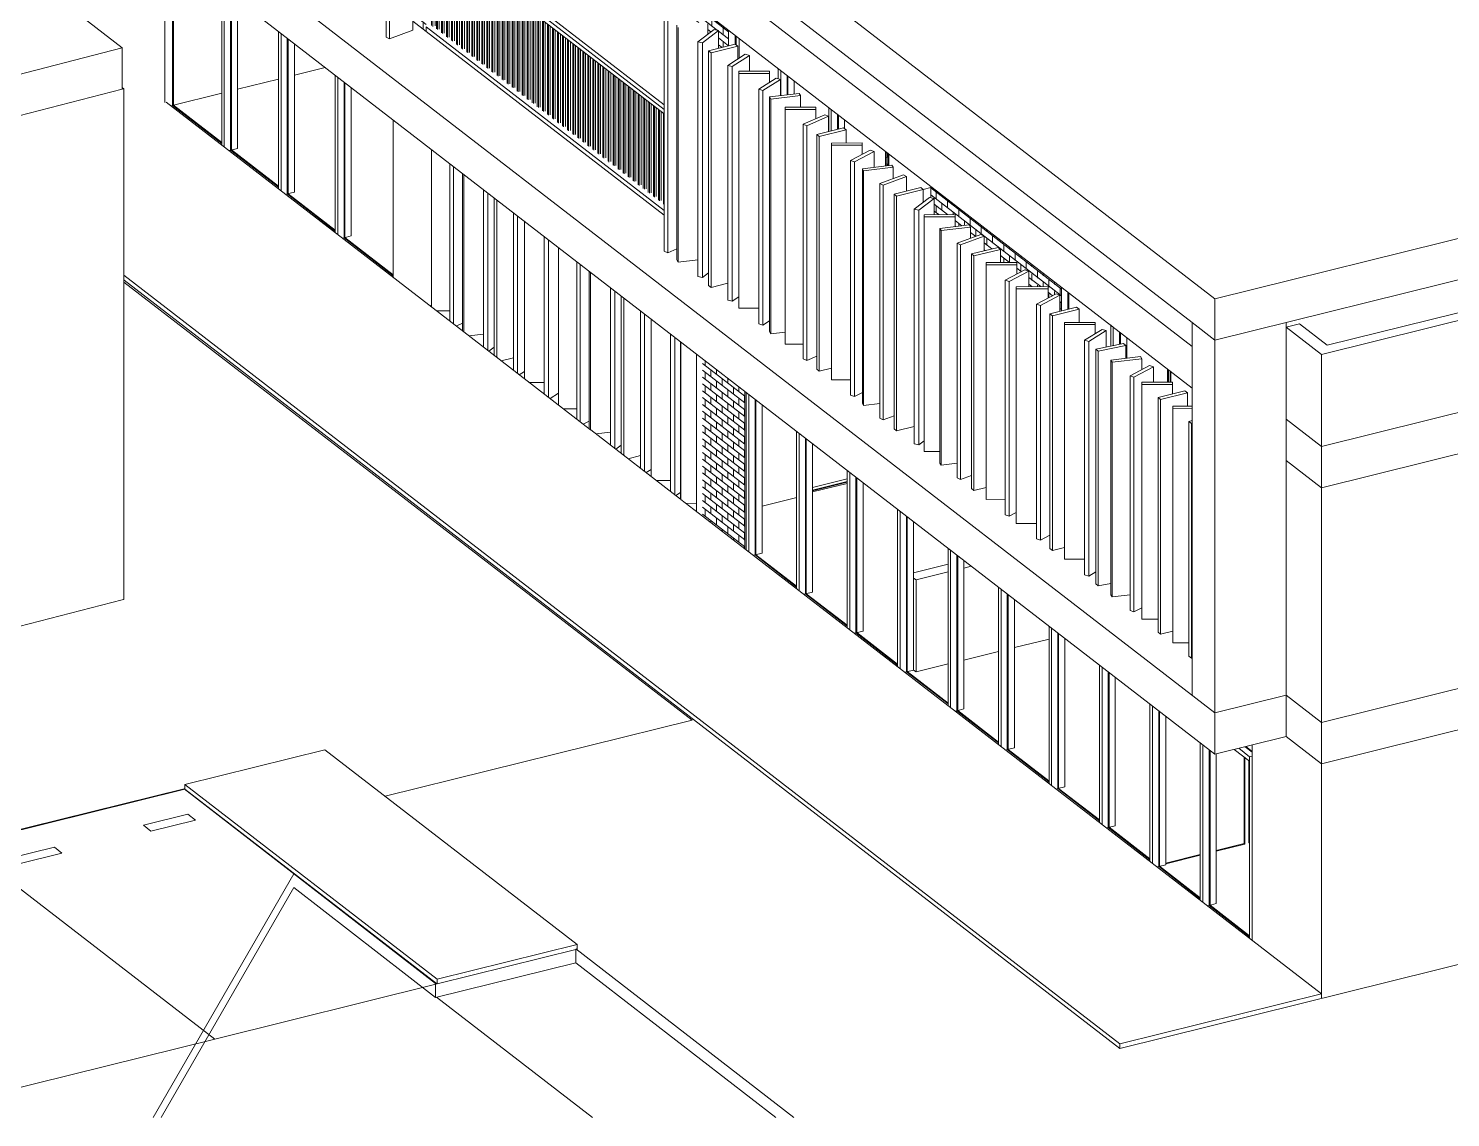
# Model space of a CAD drawing. Header units: metres. Extents: x 40 to 358, y -13 to 19.
# Drawn here: x 56.21 to 70.11, y -13.27 to -2.63 of the extents above; entities that cross this region are included whole.
import ezdxf

# ---------------------------------------------------------------- set-up
doc = ezdxf.new("R2010")
doc.units = ezdxf.units.M
for name, color, linetype, lineweight in [('A-BRND', 11, 'Continuous', 5), ('A-MURO', 113, 'Continuous', 9), ('A-MURO-ACHU', 111, 'Continuous', 9), ('A-PISO', 51, 'Continuous', 9), ('A-VENT-CORT', 52, 'Continuous', 5), ('A-VENT-CORT-MARC', 51, 'Continuous', 5), ('C-PARQ', 70, 'Continuous', 5)]:
    doc.layers.add(name, color=color, linetype=linetype, lineweight=lineweight)

# ---------------------------------------------------------------- blocks, each defined once
blk = doc.blocks.new('Panel de sistema - Vidrio-10-1633779-Axonometria')
at = {"layer": 'A-VENT-CORT'}
for p, q in [((57.618, -1.86), (57.618, -3.382)), ((57.626, -3.38), (57.626, -1.867)), ((57.618, -3.382), (57.626, -3.38)), ((57.618, -3.382), (58.099, -3.753)), ((58.099, -3.745), (57.626, -3.38))]:
    blk.add_line(p, q, dxfattribs=at)
blk = doc.blocks.new('Panel de sistema - Vidrio-10-1633780-Axonometria')
at = {"layer": 'A-VENT-CORT'}
for p, q in [((58.185, -2.298), (58.185, -3.819)), ((58.193, -3.817), (58.193, -2.305)), ((58.185, -3.819), (58.193, -3.817)), ((58.185, -3.819), (58.654, -4.182)), ((58.654, -4.173), (58.193, -3.817))]:
    blk.add_line(p, q, dxfattribs=at)
blk = doc.blocks.new('Panel de sistema - Vidrio-10-1489519-Axonometria')
at = {"layer": 'A-VENT-CORT'}
for p, q in [((64.611, -3.849), (64.611, -3.971)), ((64.62, -3.97), (64.62, -3.856))]:
    blk.add_line(p, q, dxfattribs=at)
blk = doc.blocks.new('Panel de sistema - Vidrio-10-1289963-Axonometria')
at = {"layer": 'A-VENT-CORT'}
for p, q in [((64.118, -3.469), (64.118, -3.616)), ((64.127, -3.614), (64.127, -3.476)), ((64.586, -3.974), (64.586, -3.83)), ((64.595, -3.837), (64.595, -3.973))]:
    blk.add_line(p, q, dxfattribs=at)
blk = doc.blocks.new('Panel de sistema - Vidrio-10-V4-Axonometria')
at = {"layer": 'A-VENT-CORT'}
for p, q in [((63.625, -3.088), (63.625, -3.28)), ((63.633, -3.279), (63.633, -3.095))]:
    blk.add_line(p, q, dxfattribs=at)
blk = doc.blocks.new('Panel de sistema - Vidrio-10-1351320-Axonometria')
at = {"layer": 'A-VENT-CORT'}
for p, q in [((63.119, -2.698), (63.119, -2.785)), ((63.128, -2.791), (63.128, -2.705))]:
    blk.add_line(p, q, dxfattribs=at)
blk = doc.blocks.new('Parqueadero-Sencillo - 2500x5000-Residentes-V107-Axonometria')
at = {"layer": 'C-PARQ'}
for p, q in [((55.564, -10.604), (53.389, -11.143)), ((58.03, -12.507), (55.564, -10.604)), ((55.158, -10.956), (55.593, -10.848)), ((55.232, -11.013), (55.158, -10.956)), ((55.667, -10.905), (55.232, -11.013)), ((55.593, -10.848), (55.667, -10.905)), ((55.855, -13.046), (53.389, -11.143)), ((54.288, -11.172), (53.853, -11.28)), ((53.927, -11.337), (54.362, -11.229)), ((54.362, -11.229), (54.288, -11.172)), ((53.853, -11.28), (53.927, -11.337)), ((55.855, -13.046), (58.03, -12.507))]:
    blk.add_line(p, q, dxfattribs=at)
blk = doc.blocks.new('Parqueadero-Sencillo - 2500x5000-Residentes-V108-Axonometria')
at = {"layer": 'C-PARQ'}
for p, q in [((57.738, -10.064), (55.564, -10.604)), ((60.199, -11.963), (57.738, -10.064)), ((57.333, -10.416), (57.767, -10.309)), ((57.407, -10.474), (57.333, -10.416)), ((57.841, -10.366), (57.407, -10.474)), ((57.767, -10.309), (57.841, -10.366)), ((58.03, -12.507), (55.564, -10.604)), ((56.463, -10.632), (56.028, -10.74)), ((56.102, -10.797), (56.537, -10.689)), ((56.537, -10.689), (56.463, -10.632)), ((56.028, -10.74), (56.102, -10.797)), ((58.03, -12.507), (60.204, -11.967))]:
    blk.add_line(p, q, dxfattribs=at)
blk = doc.blocks.new('Railing - 20-V147-Axonometria')
at = {"layer": 'A-BRND'}
blk.add_line((62.417, -4.347), (62.417, -3.461), dxfattribs=at)
blk = doc.blocks.new('Railing - 20-V148-Axonometria')
at = {"layer": 'A-BRND'}
for p, q in [((62.368, -4.309), (62.368, -3.423)), ((62.378, -4.316), (62.378, -3.431)), ((62.395, -4.312), (62.395, -3.444))]:
    blk.add_line(p, q, dxfattribs=at)
blk = doc.blocks.new('Railing - 20-V149-Axonometria')
at = {"layer": 'A-BRND'}
for p, q in [((61.875, -3.928), (61.875, -3.044)), ((61.884, -3.936), (61.884, -3.05)), ((61.902, -3.932), (61.902, -3.063))]:
    blk.add_line(p, q, dxfattribs=at)
blk = doc.blocks.new('Railing - 20-V150-Axonometria')
at = {"layer": 'A-BRND'}
for p, q in [((60.543, -2.901), (60.543, -2.021)), ((60.553, -2.908), (60.553, -2.022)), ((60.57, -2.904), (60.57, -2.036))]:
    blk.add_line(p, q, dxfattribs=at)
blk = doc.blocks.new('Railing - 25-V151-Axonometria')
at = {"layer": 'A-BRND'}
for p, q in [((60.151, -2.601), (60.151, -1.713)), ((60.163, -2.61), (60.163, -1.722)), ((60.185, -2.605), (60.185, -1.739))]:
    blk.add_line(p, q, dxfattribs=at)
blk = doc.blocks.new('Railing - Railing-1327552-Axonometria')
for name, p in [('Railing - 25-V151-Axonometria', (0, 0)), ('Railing - 20-V148-Axonometria', (-2.17, 1.674)), ('Railing - 20-V148-Axonometria', (-2.121, 1.636)), ('Railing - 20-V148-Axonometria', (-2.072, 1.598)), ('Railing - 20-V148-Axonometria', (-2.022, 1.56)), ('Railing - 20-V148-Axonometria', (-1.973, 1.522)), ('Railing - 20-V148-Axonometria', (-1.924, 1.484)), ('Railing - 20-V148-Axonometria', (-1.874, 1.446)), ('Railing - 20-V150-Axonometria', (0, 0)), ('Railing - 20-V148-Axonometria', (-1.776, 1.37)), ('Railing - 20-V148-Axonometria', (-1.726, 1.332)), ('Railing - 20-V148-Axonometria', (-1.677, 1.294)), ('Railing - 20-V148-Axonometria', (-1.628, 1.256)), ('Railing - 20-V148-Axonometria', (-1.578, 1.218)), ('Railing - 20-V148-Axonometria', (-1.529, 1.18)), ('Railing - 20-V148-Axonometria', (-1.48, 1.142)), ('Railing - 20-V148-Axonometria', (-1.43, 1.104)), ('Railing - 20-V148-Axonometria', (-1.381, 1.066)), ('Railing - 20-V148-Axonometria', (-1.332, 1.028)), ('Railing - 20-V148-Axonometria', (-1.282, 0.989)), ('Railing - 20-V148-Axonometria', (-1.233, 0.951)), ('Railing - 20-V148-Axonometria', (-1.184, 0.913)), ('Railing - 20-V148-Axonometria', (-1.134, 0.875)), ('Railing - 20-V148-Axonometria', (-1.085, 0.837)), ('Railing - 20-V148-Axonometria', (-1.036, 0.799)), ('Railing - 20-V148-Axonometria', (-0.986, 0.761)), ('Railing - 20-V148-Axonometria', (-0.937, 0.723)), ('Railing - 20-V148-Axonometria', (-0.888, 0.685)), ('Railing - 20-V148-Axonometria', (-0.838, 0.647)), ('Railing - 20-V148-Axonometria', (-0.789, 0.609)), ('Railing - 20-V148-Axonometria', (-0.74, 0.571)), ('Railing - 20-V148-Axonometria', (-0.691, 0.533)), ('Railing - 20-V148-Axonometria', (-0.641, 0.495)), ('Railing - 20-V148-Axonometria', (-0.592, 0.457)), ('Railing - 20-V148-Axonometria', (-0.543, 0.419)), ('Railing - 20-V149-Axonometria', (0, 0)), ('Railing - 20-V148-Axonometria', (-0.444, 0.343)), ('Railing - 20-V148-Axonometria', (-0.395, 0.304)), ('Railing - 20-V148-Axonometria', (-0.345, 0.266)), ('Railing - 20-V148-Axonometria', (-0.296, 0.228)), ('Railing - 20-V148-Axonometria', (-0.247, 0.19)), ('Railing - 20-V148-Axonometria', (-0.197, 0.152)), ('Railing - 20-V148-Axonometria', (-0.148, 0.114)), ('Railing - 20-V148-Axonometria', (-0.099, 0.076)), ('Railing - 20-V148-Axonometria', (-0.049, 0.038)), ('Railing - 20-V148-Axonometria', (0, 0)), ('Railing - 20-V147-Axonometria', (0, 0))]:
    blk.add_blockref(name, p)
blk = doc.blocks.new('Top Rail Type - Top Rail_Internal_-1327664-Axonometria')
at = {"layer": 'A-BRND'}
for p, q in [((60.14, -1.659), (60.184, -1.648)), ((60.14, -1.704), (60.14, -1.659)), ((62.424, -3.421), (60.14, -1.659)), ((60.184, -1.648), (62.424, -3.377)), ((62.424, -3.466), (60.14, -1.704))]:
    blk.add_line(p, q, dxfattribs=at)
blk = doc.blocks.new('Montante rectangular - 50x150-V166-Axonometria')
at = {"layer": 'A-VENT-CORT-MARC'}
for p, q in [((58.099, -2.232), (58.099, -3.771)), ((58.124, -3.79), (58.124, -2.251)), ((58.254, -2.352), (58.254, -3.802)), ((58.185, -3.819), (58.168, -3.824)), ((58.254, -3.802), (58.185, -3.819))]:
    blk.add_line(p, q, dxfattribs=at)
blk = doc.blocks.new('Montante rectangular - 50x150-V167-Axonometria')
at = {"layer": 'A-VENT-CORT-MARC'}
for p, q in [((63.539, -3.022), (63.539, -3.123)), ((63.564, -3.044), (63.564, -3.287)), ((63.694, -3.142), (63.694, -3.271))]:
    blk.add_line(p, q, dxfattribs=at)
blk = doc.blocks.new('Montante rectangular - 50x150-V168-Axonometria')
at = {"layer": 'A-VENT-CORT-MARC'}
for p, q in [((64.032, -3.403), (64.032, -3.638)), ((64.057, -3.422), (64.057, -3.632)), ((64.188, -3.523), (64.188, -3.61))]:
    blk.add_line(p, q, dxfattribs=at)
blk = doc.blocks.new('Panel de sistema - Vidrio-10-1728377-Axonometria')
at = {"layer": 'A-VENT-CORT'}
for p, q in [((64.213, -7.059), (63.875, -7.143)), ((63.875, -7.148), (64.213, -7.064))]:
    blk.add_line(p, q, dxfattribs=at)
blk = doc.blocks.new('Panel de sistema - Vidrio-10-V204-Axonometria')
at = {"layer": 'A-VENT-CORT'}
for p, q in [((66.37, -5.206), (66.37, -5.376)), ((66.379, -5.374), (66.379, -5.213))]:
    blk.add_line(p, q, dxfattribs=at)
blk = doc.blocks.new('Panel de sistema - Vidrio-10-V205-Axonometria')
at = {"layer": 'A-VENT-CORT'}
for p, q in [((66.875, -5.596), (66.875, -5.718)), ((66.884, -5.716), (66.884, -5.603)), ((67.344, -6.087), (67.344, -5.958)), ((67.353, -5.965), (67.353, -6.087))]:
    blk.add_line(p, q, dxfattribs=at)
blk = doc.blocks.new('Panel de sistema - Vidrio-10-V206-Axonometria')
at = {"layer": 'A-VENT-CORT'}
for p, q in [((67.369, -5.977), (67.369, -6.087)), ((67.377, -6.087), (67.377, -5.984))]:
    blk.add_line(p, q, dxfattribs=at)
blk = doc.blocks.new('Montante rectangular - 50x150-V207-Axonometria')
at = {"layer": 'A-VENT-CORT-MARC'}
for p, q in [((66.79, -5.53), (66.814, -5.55)), ((66.79, -5.53), (66.79, -5.736)), ((66.814, -5.73), (66.814, -5.55)), ((66.945, -5.65), (66.945, -5.853))]:
    blk.add_line(p, q, dxfattribs=at)
blk = doc.blocks.new('Panel de sistema - Vidrio-10-1633849-Axonometria')
at = {"layer": 'A-VENT-CORT'}
for p, q in [((67.751, -9.679), (67.751, -11.201)), ((67.76, -11.199), (67.76, -9.686)), ((67.751, -11.201), (67.76, -11.199)), ((67.751, -11.201), (68.146, -11.506)), ((68.146, -11.497), (67.76, -11.199))]:
    blk.add_line(p, q, dxfattribs=at)
blk = doc.blocks.new('Panel de sistema - Vidrio-10-1633758-Axonometria')
at = {"layer": 'A-VENT-CORT'}
for p, q in [((67.258, -9.299), (67.258, -10.82)), ((67.266, -10.818), (67.266, -9.305)), ((67.258, -10.82), (67.266, -10.818)), ((67.258, -10.82), (67.665, -11.135)), ((67.665, -11.126), (67.266, -10.818))]:
    blk.add_line(p, q, dxfattribs=at)
blk = doc.blocks.new('Montante rectangular - 50x150-V211-Axonometria')
at = {"layer": 'A-VENT-CORT-MARC'}
for p, q in [((67.665, -9.613), (67.665, -11.152)), ((67.69, -9.632), (67.69, -11.171)), ((67.82, -9.72), (67.82, -11.183)), ((67.751, -11.201), (67.734, -11.205)), ((67.82, -11.183), (67.751, -11.201))]:
    blk.add_line(p, q, dxfattribs=at)
blk = doc.blocks.new('Montante rectangular - 50x150-V212-Axonometria')
at = {"layer": 'A-VENT-CORT-MARC'}
for p, q in [((67.172, -9.233), (67.172, -10.771)), ((67.197, -9.252), (67.197, -10.79)), ((67.327, -9.352), (67.327, -10.803)), ((67.258, -10.82), (67.241, -10.824)), ((67.327, -10.803), (67.258, -10.82))]:
    blk.add_line(p, q, dxfattribs=at)
blk = doc.blocks.new('Panel de sistema - Vidrio-10-1713902-Axonometria')
at = {"layer": 'A-VENT-CORT'}
for p, q in [((68.102, -9.65), (68.171, -9.704)), ((68.171, -9.695), (68.11, -9.648))]:
    blk.add_line(p, q, dxfattribs=at)
blk = doc.blocks.new('Montante rectangular - 50x150-1633851-Axonometria')
at = {"layer": 'A-VENT-CORT-MARC'}
for p, q in [((68.146, -11.523), (68.146, -9.769)), ((68.171, -11.542), (68.171, -9.788))]:
    blk.add_line(p, q, dxfattribs=at)
blk = doc.blocks.new('Montante rectangular - 50x150-1633848-Axonometria')
at = {"layer": 'A-VENT-CORT-MARC'}
for p, q in [((68.146, -9.792), (67.997, -9.676)), ((68.146, -9.747), (68.041, -9.665)), ((68.171, -9.741), (68.146, -9.747)), ((68.146, -9.747), (68.146, -9.792))]:
    blk.add_line(p, q, dxfattribs=at)
blk = doc.blocks.new('Panel de sistema - Vidrio-10-1717812-Axonometria')
at = {"layer": 'A-VENT-CORT'}
for p, q in [((68.139, -10.586), (68.139, -9.786)), ((68.144, -9.79), (68.144, -10.59)), ((68.144, -10.59), (68.139, -10.586))]:
    blk.add_line(p, q, dxfattribs=at)
blk = doc.blocks.new('Panel de sistema - Vidrio-10-1717792-Axonometria')
at = {"layer": 'A-VENT-CORT'}
for p, q in [((68.095, -9.753), (68.095, -10.597)), ((68.1, -10.601), (68.1, -9.756)), ((67.665, -10.704), (67.327, -10.788)), ((68.095, -10.597), (67.82, -10.665)), ((67.82, -10.67), (68.1, -10.601)), ((68.095, -10.597), (68.1, -10.601)), ((67.327, -10.793), (67.665, -10.709))]:
    blk.add_line(p, q, dxfattribs=at)

msp = doc.modelspace()

# ---------------------------------------------------------------- hatches: boundary and pattern name
at = {"layer": 'A-MURO-ACHU', "lineweight": 5}
h = msp.add_hatch(dxfattribs=at)
h.set_pattern_fill('FP_3', color=256, style=0, pattern_type=2)
h.set_pattern_definition([(322.346, (60.067, -2.636), (-8.3e-05, 0.0670074), []), (90, (60.067, -2.636), (-0.055, 0.11), [0.067, -0.067])])
h.paths.add_polyline_path([(60.097, -2.659), (60.097, -0.366), (60.038, -0.32), (60.038, -2.614)], flags=0)
h = msp.add_hatch(dxfattribs=at)
h.set_pattern_fill('FP_6', color=256, style=0, pattern_type=2)
h.set_pattern_definition([(322.346, (63.054, -4.941), (-8.3e-05, 0.0670074), []), (90, (63.054, -4.941), (-0.055, 0.11), [0.067, -0.067])])
h.paths.add_polyline_path([(62.955, -2.825), (63.054, -2.8), (63.054, -2.648), (62.733, -2.4), (62.733, -2.577), (62.837, -2.565), (62.85, -2.586), (62.85, -2.687), (62.912, -2.64), (62.955, -2.651), (62.955, -2.803)], flags=0)
h = msp.add_hatch(dxfattribs=at)
h.set_pattern_fill('FP_7', color=256, style=0, pattern_type=2)
h.set_pattern_definition([(13.93, (62.844, -4.726), (-0.0001184, 0.0669402), []), (90, (62.844, -4.726), (-0.098, 0.043), [0.067, -0.067])])
h.paths.add_polyline_path([(64.595, -3.973), (64.611, -3.966), (64.611, -3.849), (64.595, -3.837), (64.595, -3.966)], flags=0)
h = msp.add_hatch(dxfattribs=at)
h.set_pattern_fill('FP_5', color=256, style=0, pattern_type=2)
h.set_pattern_definition([(322.346, (65.029, -6.465), (-8.3e-05, 0.0670074), []), (90, (65.029, -6.465), (-0.055, 0.11), [0.067, -0.067])])
h.paths.add_polyline_path([(66.293, -5.395), (66.309, -5.392), (66.309, -5.159), (65.029, -4.172), (65.029, -4.285), (65.062, -4.293), (65.062, -4.45), (65.267, -4.45), (65.267, -4.567), (65.406, -4.55), (65.419, -4.571), (65.419, -4.681), (65.518, -4.644), (65.551, -4.661), (65.551, -4.804), (65.688, -4.77), (65.713, -4.789), (65.713, -4.917), (65.871, -4.917), (65.871, -5.029), (65.949, -4.988), (65.988, -5.002), (65.988, -5.153), (66.177, -5.153), (66.177, -5.265), (66.255, -5.224), (66.293, -5.238), (66.293, -5.374)], flags=0)
h = msp.add_hatch(dxfattribs=at)
h.set_pattern_fill('FP_9', color=256, style=0, pattern_type=2)
h.set_pattern_definition([(322.346, (62.77, -7.42), (-8.3e-05, 0.0670074), []), (90, (62.77, -7.42), (-0.055, 0.11), [0.067, -0.067])])
h.paths.add_polyline_path([(63.214, -7.717), (63.214, -6.179), (62.8, -5.859), (62.8, -7.397), (62.857, -7.442)], flags=0)

# ---------------------------------------------------------------- linework, layer by layer
at = {"layer": 'A-MURO'}
for p, q in [((59.968, -2.646), (59.968, -0.353)), ((59.706, -2.714), (59.706, -0.421)), ((59.739, -0.438), (59.739, -2.731)), ((57.544, -3.355), (57.544, -1.803)), ((59.968, -2.559), (60.097, -2.659)), ((62.424, -4.808), (62.424, -2.515)), ((62.459, -2.53), (62.459, -4.823)), ((62.547, -4.892), (62.547, -2.599)), ((62.56, -2.62), (62.56, -4.913)), ((62.753, -2.761), (62.912, -2.64)), ((62.85, -2.687), (62.85, -2.586)), ((62.912, -2.64), (62.955, -2.651)), ((59.739, -2.731), (59.706, -2.714)), ((59.739, -2.731), (59.968, -2.646)), ((62.753, -5.054), (62.753, -2.761)), ((62.753, -2.761), (62.797, -2.772)), ((62.955, -2.651), (62.797, -2.772)), ((62.797, -2.772), (62.797, -5.065)), ((62.955, -2.825), (62.955, -2.651)), ((63.054, -2.8), (63.054, -2.648)), ((63.158, -2.728), (63.158, -2.92)), ((62.858, -2.85), (63.118, -2.784)), ((62.858, -5.143), (62.858, -2.85)), ((62.858, -2.85), (62.884, -2.869)), ((63.143, -2.803), (62.884, -2.869)), ((62.884, -2.869), (62.884, -5.162)), ((63.046, -2.991), (63.217, -2.883)), ((63.258, -2.895), (63.087, -3.003)), ((63.118, -2.784), (63.143, -2.803)), ((63.143, -2.929), (63.143, -2.803)), ((63.217, -2.883), (63.258, -2.895)), ((63.258, -3.044), (63.258, -2.895)), ((58.809, -3.086), (59.11, -3.012)), ((63.046, -5.284), (63.046, -2.991)), ((63.046, -2.991), (63.087, -3.003)), ((63.087, -3.003), (63.087, -5.296)), ((63.153, -5.342), (63.153, -3.049)), ((63.153, -3.049), (63.453, -3.049)), ((63.153, -3.049), (63.153, -3.071)), ((63.453, -3.049), (63.453, -3.07)), ((58.254, -3.224), (58.654, -3.125)), ((63.453, -3.07), (63.153, -3.071)), ((63.153, -3.071), (63.153, -5.364)), ((63.348, -3.224), (63.519, -3.116)), ((63.56, -3.129), (63.389, -3.237)), ((63.453, -3.158), (63.453, -3.07)), ((63.519, -3.116), (63.56, -3.129)), ((63.56, -3.287), (63.56, -3.129)), ((57.141, -3.22), (57.127, -3.223)), ((57.128, -3.209), (57.141, -3.22)), ((57.141, -3.22), (57.141, -8.211)), ((57.601, -3.386), (58.099, -3.262)), ((63.348, -5.517), (63.348, -3.224)), ((63.348, -3.224), (63.389, -3.237)), ((63.389, -3.237), (63.389, -5.53)), ((63.454, -3.3), (63.743, -3.266)), ((63.454, -5.593), (63.454, -3.3)), ((63.454, -3.3), (63.467, -3.321)), ((63.757, -3.287), (63.467, -3.321)), ((63.467, -3.321), (63.467, -5.614)), ((63.743, -3.266), (63.757, -3.287)), ((63.757, -3.399), (63.757, -3.287)), ((63.606, -5.693), (63.606, -3.399)), ((63.606, -3.399), (63.906, -3.399)), ((63.606, -3.399), (63.607, -3.421)), ((63.907, -3.421), (63.607, -3.421)), ((63.607, -3.421), (63.607, -5.714)), ((63.784, -3.566), (63.995, -3.473)), ((63.906, -3.399), (63.907, -3.421)), ((63.907, -3.512), (63.907, -3.421)), ((63.995, -3.473), (64.031, -3.488)), ((59.776, -3.526), (59.776, -5.064)), ((63.784, -5.859), (63.784, -3.566)), ((63.784, -3.566), (63.82, -3.581)), ((64.031, -3.488), (63.82, -3.581)), ((63.82, -3.581), (63.82, -5.874)), ((63.916, -3.667), (64.177, -3.602)), ((64.031, -3.638), (64.031, -3.488)), ((64.177, -3.602), (64.202, -3.621)), ((63.916, -5.96), (63.916, -3.667)), ((63.916, -3.667), (63.94, -3.686)), ((64.202, -3.621), (63.94, -3.686)), ((63.94, -3.686), (63.94, -5.979)), ((64.06, -3.75), (64.36, -3.749)), ((64.06, -6.043), (64.06, -3.75)), ((64.06, -3.75), (64.06, -3.772)), ((64.202, -3.75), (64.202, -3.621)), ((64.36, -3.749), (64.36, -3.771)), ((60.15, -5.353), (60.15, -3.814)), ((60.15, -3.815), (60.15, -5.353)), ((64.36, -3.771), (64.06, -3.772)), ((64.06, -3.772), (64.06, -6.065)), ((64.246, -3.921), (64.438, -3.82)), ((64.476, -3.834), (64.284, -3.935)), ((64.36, -3.861), (64.36, -3.771)), ((64.438, -3.82), (64.476, -3.834)), ((64.476, -3.987), (64.476, -3.834)), ((75.159, -3.853), (67.808, -5.677)), ((60.328, -5.49), (60.328, -3.952)), ((60.363, -3.979), (60.363, -5.518)), ((64.246, -6.214), (64.246, -3.921)), ((64.246, -3.921), (64.284, -3.935)), ((64.284, -3.935), (64.284, -6.228)), ((64.361, -4.001), (64.65, -3.966)), ((64.361, -6.294), (64.361, -4.001)), ((64.361, -4.001), (64.374, -4.022)), ((64.663, -3.987), (64.374, -4.022)), ((64.374, -4.022), (64.374, -6.315)), ((64.65, -3.966), (64.663, -3.987)), ((64.663, -4.096), (64.663, -3.987)), ((60.451, -5.585), (60.451, -4.047)), ((60.464, -4.057), (60.464, -5.596)), ((64.533, -4.145), (64.762, -4.06)), ((64.533, -6.438), (64.533, -4.145)), ((64.533, -4.145), (64.565, -4.162)), ((64.794, -4.077), (64.565, -4.162)), ((64.565, -4.162), (64.565, -6.455)), ((64.762, -4.06), (64.794, -4.077)), ((64.794, -4.22), (64.794, -4.077)), ((75.504, -4.165), (68.849, -5.815)), ((68.905, -5.726), (75.299, -4.14)), ((60.657, -5.744), (60.657, -4.206)), ((60.701, -4.239), (60.701, -5.778)), ((60.763, -5.825), (60.763, -4.287)), ((60.788, -4.307), (60.788, -5.844)), ((64.672, -4.25), (64.933, -4.186)), ((64.672, -6.543), (64.672, -4.25)), ((64.672, -4.25), (64.696, -4.269)), ((64.957, -4.205), (64.696, -4.269)), ((64.696, -4.269), (64.696, -6.563)), ((64.869, -4.396), (65.018, -4.282)), ((65.062, -4.293), (64.913, -4.407)), ((64.933, -4.186), (64.957, -4.205)), ((64.955, -4.203), (65.029, -4.184)), ((64.957, -4.329), (64.957, -4.205)), ((65.018, -4.282), (65.062, -4.293)), ((65.029, -4.172), (65.029, -4.285)), ((65.062, -4.45), (65.062, -4.293)), ((60.95, -5.966), (60.95, -4.432)), ((64.869, -6.689), (64.869, -4.396)), ((64.869, -4.396), (64.913, -4.407)), ((64.913, -4.407), (64.913, -6.7)), ((60.991, -4.463), (60.991, -6.002)), ((61.057, -4.514), (61.057, -6.053)), ((61.057, -6.053), (61.057, -4.514)), ((64.967, -4.451), (65.267, -4.45)), ((64.967, -6.744), (64.967, -4.451)), ((64.967, -4.451), (64.967, -4.472)), ((65.267, -4.472), (64.967, -4.472)), ((64.967, -4.472), (64.967, -6.765)), ((65.117, -4.585), (65.406, -4.55)), ((65.117, -6.878), (65.117, -4.585)), ((65.117, -4.585), (65.13, -4.606)), ((65.419, -4.571), (65.13, -4.606)), ((65.267, -4.45), (65.267, -4.472)), ((65.267, -4.567), (65.267, -4.472)), ((65.406, -4.55), (65.419, -4.571)), ((65.419, -4.681), (65.419, -4.571)), ((61.252, -6.2), (61.252, -4.665)), ((61.293, -4.697), (61.293, -6.235)), ((65.13, -4.606), (65.13, -6.899)), ((65.289, -4.729), (65.518, -4.644)), ((65.551, -4.661), (65.322, -4.745)), ((65.518, -4.644), (65.551, -4.661)), ((65.551, -4.804), (65.551, -4.661)), ((61.391, -4.772), (61.391, -6.311)), ((61.391, -6.311), (61.391, -4.772)), ((62.459, -4.823), (62.424, -4.808)), ((62.459, -4.823), (62.547, -4.784)), ((65.289, -7.022), (65.289, -4.729)), ((65.289, -4.729), (65.322, -4.745)), ((65.322, -4.745), (65.322, -7.038)), ((65.427, -4.834), (65.688, -4.77)), ((65.427, -7.127), (65.427, -4.834)), ((65.427, -4.834), (65.452, -4.853)), ((65.713, -4.789), (65.452, -4.853)), ((65.452, -4.853), (65.452, -7.146)), ((65.688, -4.77), (65.713, -4.789)), ((65.713, -4.917), (65.713, -4.789)), ((61.569, -6.448), (61.569, -4.909)), ((61.604, -4.937), (61.604, -6.475)), ((61.692, -6.543), (61.692, -5.004)), ((62.56, -4.913), (62.547, -4.892)), ((62.56, -4.913), (62.753, -4.89)), ((65.571, -4.918), (65.871, -4.917)), ((65.571, -7.211), (65.571, -4.918)), ((65.571, -4.918), (65.571, -4.94)), ((65.871, -4.939), (65.571, -4.94)), ((65.571, -4.94), (65.571, -7.233)), ((65.757, -5.089), (65.949, -4.988)), ((65.988, -5.002), (65.796, -5.103)), ((65.871, -4.917), (65.871, -4.939)), ((65.871, -5.029), (65.871, -4.939)), ((65.949, -4.988), (65.988, -5.002)), ((65.988, -5.153), (65.988, -5.002)), ((61.705, -5.015), (61.705, -6.553)), ((62.797, -5.065), (62.753, -5.054)), ((62.797, -5.065), (62.858, -5.018)), ((62.884, -5.162), (62.858, -5.143)), ((62.884, -5.162), (63.046, -5.12)), ((65.757, -5.089), (65.796, -5.103)), ((65.757, -7.382), (65.757, -5.09)), ((65.796, -5.103), (65.796, -7.396)), ((61.898, -6.702), (61.898, -5.164)), ((61.942, -5.197), (61.942, -6.736)), ((62.004, -6.783), (62.004, -5.245)), ((62.029, -5.264), (62.029, -6.802)), ((63.087, -5.296), (63.153, -5.254)), ((65.864, -5.154), (66.177, -5.153)), ((65.864, -7.447), (65.864, -5.154)), ((65.864, -5.154), (65.864, -5.176)), ((66.177, -5.175), (65.864, -5.176)), ((65.864, -5.176), (65.864, -7.469)), ((66.063, -5.325), (66.255, -5.224)), ((66.293, -5.238), (66.102, -5.339)), ((66.177, -5.153), (66.177, -5.175)), ((66.177, -5.265), (66.177, -5.175)), ((66.255, -5.224), (66.293, -5.238)), ((66.293, -5.395), (66.293, -5.238)), ((66.309, -5.392), (66.309, -5.159)), ((60.199, -5.391), (60.328, -5.39)), ((62.191, -6.924), (62.191, -5.389)), ((62.232, -5.421), (62.232, -6.959)), ((63.087, -5.296), (63.046, -5.284)), ((63.153, -5.364), (63.153, -5.342)), ((63.153, -5.364), (63.348, -5.364)), ((66.063, -7.618), (66.063, -5.325)), ((66.063, -5.325), (66.102, -5.339)), ((66.102, -5.339), (66.102, -7.632)), ((66.194, -5.42), (66.455, -5.355)), ((66.194, -7.713), (66.194, -5.42)), ((66.194, -5.42), (66.219, -5.439)), ((66.48, -5.374), (66.219, -5.439)), ((66.455, -5.355), (66.48, -5.374)), ((66.48, -5.503), (66.48, -5.374)), ((60.391, -5.539), (60.451, -5.512)), ((62.298, -5.472), (62.298, -7.01)), ((62.298, -7.01), (62.298, -5.472)), ((63.389, -5.53), (63.348, -5.517)), ((63.389, -5.53), (63.454, -5.489)), ((66.219, -5.439), (66.219, -7.732)), ((66.338, -7.796), (66.338, -5.503)), ((66.338, -5.503), (66.638, -5.503)), ((66.338, -5.503), (66.338, -5.525)), ((66.638, -5.525), (66.338, -5.525)), ((66.338, -5.525), (66.338, -7.818)), ((66.638, -5.503), (66.638, -5.525)), ((66.638, -5.612), (66.638, -5.525)), ((67.808, -5.677), (67.586, -5.505)), ((67.586, -9.147), (67.586, -5.505)), ((68.504, -9.146), (68.504, -5.504)), ((68.504, -5.549), (68.634, -5.517)), ((68.849, -5.815), (68.504, -5.549)), ((68.634, -5.517), (68.905, -5.726)), ((60.515, -5.635), (60.657, -5.618)), ((62.485, -7.155), (62.485, -5.616)), ((62.528, -5.649), (62.528, -7.188)), ((62.584, -7.231), (62.584, -5.693)), ((62.587, -5.695), (62.587, -7.23)), ((63.467, -5.614), (63.454, -5.593)), ((63.467, -5.614), (63.607, -5.598)), ((63.607, -5.714), (63.606, -5.693)), ((66.533, -5.678), (66.704, -5.571)), ((66.533, -7.971), (66.533, -5.678)), ((66.533, -5.678), (66.574, -5.691)), ((66.745, -5.583), (66.574, -5.691)), ((66.574, -5.691), (66.574, -7.984)), ((66.704, -5.571), (66.745, -5.583)), ((66.745, -5.745), (66.745, -5.583)), ((67.808, -9.319), (67.808, -5.677)), ((60.71, -5.785), (60.763, -5.745)), ((62.741, -7.352), (62.741, -5.813)), ((63.607, -5.714), (63.784, -5.714)), ((63.82, -5.874), (63.916, -5.832)), ((66.644, -5.766), (66.915, -5.71)), ((66.644, -8.059), (66.644, -5.766)), ((66.644, -5.766), (66.665, -5.785)), ((66.937, -5.729), (66.665, -5.785)), ((66.665, -5.785), (66.665, -8.078)), ((66.79, -5.871), (67.08, -5.836)), ((66.915, -5.71), (66.937, -5.729)), ((66.937, -5.854), (66.937, -5.729)), ((67.08, -5.836), (67.093, -5.858)), ((68.849, -5.815), (68.849, -6.715)), ((60.831, -5.878), (60.95, -5.848)), ((63.82, -5.874), (63.784, -5.859)), ((63.94, -5.979), (63.916, -5.96)), ((63.94, -5.979), (64.06, -5.949)), ((66.79, -8.164), (66.79, -5.871)), ((66.79, -5.871), (66.803, -5.892)), ((67.093, -5.858), (66.803, -5.892)), ((66.803, -5.892), (66.803, -8.185)), ((66.978, -6.025), (67.169, -5.924)), ((67.208, -5.938), (67.016, -6.039)), ((67.093, -5.964), (67.093, -5.858)), ((67.169, -5.924), (67.208, -5.938)), ((67.208, -6.087), (67.208, -5.938)), ((68.849, -6.715), (72.002, -5.933)), ((61.006, -6.014), (61.057, -5.982)), ((61.107, -6.091), (61.252, -6.091)), ((64.06, -6.065), (64.06, -6.043)), ((64.06, -6.065), (64.246, -6.064)), ((66.978, -8.318), (66.978, -6.025)), ((66.978, -6.025), (67.016, -6.039)), ((67.016, -6.039), (67.016, -8.332)), ((67.094, -8.38), (67.094, -6.087)), ((67.094, -6.087), (67.394, -6.087)), ((67.094, -6.087), (67.094, -6.109)), ((67.394, -6.109), (67.094, -6.109)), ((67.094, -6.109), (67.094, -8.402)), ((67.394, -6.087), (67.394, -6.109)), ((67.394, -6.202), (67.394, -6.109)), ((61.309, -6.247), (61.391, -6.195)), ((63.214, -7.717), (63.214, -6.179)), ((64.284, -6.228), (64.246, -6.214)), ((64.284, -6.228), (64.361, -6.187)), ((67.252, -6.237), (67.513, -6.173)), ((67.252, -8.531), (67.252, -6.237)), ((67.252, -6.237), (67.277, -6.257)), ((67.538, -6.192), (67.277, -6.257)), ((67.513, -6.173), (67.538, -6.192)), ((67.538, -6.321), (67.538, -6.192)), ((61.44, -6.348), (61.569, -6.348)), ((64.374, -6.315), (64.361, -6.294)), ((64.374, -6.315), (64.533, -6.296)), ((67.277, -6.257), (67.277, -8.55)), ((67.396, -6.321), (67.586, -6.32)), ((67.396, -8.614), (67.396, -6.321)), ((67.396, -6.321), (67.396, -6.343)), ((67.586, -6.342), (67.396, -6.343)), ((67.396, -6.343), (67.396, -8.636)), ((72.002, -6.337), (68.849, -7.119)), ((61.632, -6.496), (61.692, -6.469)), ((64.565, -6.455), (64.533, -6.438)), ((64.565, -6.455), (64.672, -6.415)), ((64.696, -6.563), (64.869, -6.52)), ((67.554, -6.471), (67.586, -6.463)), ((67.554, -8.764), (67.554, -6.471)), ((67.554, -6.471), (67.579, -6.49)), ((67.586, -6.488), (67.579, -6.49)), ((67.579, -6.49), (67.579, -8.783)), ((68.504, -6.448), (68.849, -6.715)), ((61.756, -6.592), (61.898, -6.575)), ((64.696, -6.563), (64.672, -6.543)), ((64.913, -6.7), (64.967, -6.659)), ((61.951, -6.743), (62.004, -6.703)), ((62.072, -6.836), (62.191, -6.805)), ((64.913, -6.7), (64.869, -6.689)), ((64.967, -6.765), (64.967, -6.744)), ((64.967, -6.765), (65.117, -6.765)), ((62.247, -6.971), (62.298, -6.939)), ((65.13, -6.899), (65.117, -6.878)), ((65.13, -6.899), (65.289, -6.88)), ((68.849, -7.119), (68.504, -6.853)), ((62.348, -7.049), (62.485, -7.049)), ((65.322, -7.038), (65.289, -7.022)), ((65.322, -7.038), (65.427, -6.999)), ((62.539, -7.196), (62.584, -7.164)), ((63.382, -7.298), (63.72, -7.214)), ((65.452, -7.146), (65.427, -7.127)), ((65.452, -7.146), (65.571, -7.117)), ((65.571, -7.233), (65.571, -7.211)), ((68.849, -7.119), (68.849, -9.412)), ((62.639, -7.273), (62.741, -7.27)), ((65.571, -7.233), (65.757, -7.232)), ((65.796, -7.396), (65.864, -7.36)), ((65.796, -7.396), (65.757, -7.382)), ((65.864, -7.469), (65.864, -7.447)), ((65.864, -7.469), (66.063, -7.468)), ((66.102, -7.632), (66.063, -7.618)), ((66.102, -7.632), (66.194, -7.583)), ((66.219, -7.732), (66.194, -7.713)), ((66.219, -7.732), (66.338, -7.702)), ((68.849, -9.412), (75.504, -7.762)), ((64.861, -7.95), (65.199, -7.867)), ((65.426, -7.886), (65.354, -7.904)), ((66.338, -7.818), (66.338, -7.796)), ((66.338, -7.818), (66.533, -7.818)), ((64.861, -8.001), (64.886, -8.02)), ((65.199, -7.942), (64.886, -8.02)), ((64.886, -8.02), (64.886, -8.919)), ((66.574, -7.984), (66.533, -7.971)), ((66.574, -7.984), (66.644, -7.94)), ((66.665, -8.078), (66.644, -8.059)), ((66.665, -8.078), (66.79, -8.053)), ((66.803, -8.185), (66.79, -8.164)), ((66.803, -8.185), (66.978, -8.164)), ((75.504, -8.166), (68.849, -9.817)), ((57.127, -8.214), (57.141, -8.211)), ((67.016, -8.332), (66.978, -8.318)), ((67.016, -8.332), (67.094, -8.291)), ((67.094, -8.402), (67.094, -8.38)), ((67.094, -8.402), (67.252, -8.402)), ((65.848, -8.68), (66.186, -8.597)), ((67.277, -8.55), (67.252, -8.531)), ((67.277, -8.55), (67.396, -8.52)), ((67.396, -8.636), (67.396, -8.614)), ((65.354, -8.803), (65.692, -8.719)), ((67.396, -8.636), (67.554, -8.635)), ((64.886, -8.919), (65.199, -8.841)), ((67.579, -8.783), (67.554, -8.764)), ((67.579, -8.783), (67.586, -8.781)), ((64.886, -8.919), (64.861, -8.9)), ((67.808, -9.319), (68.504, -9.146)), ((68.504, -9.146), (68.849, -9.412)), ((68.849, -9.817), (68.504, -9.551)), ((68.171, -9.633), (68.171, -11.542)), ((68.849, -9.817), (68.849, -12.11))]:
    msp.add_line(p, q, dxfattribs=at)
at = {"layer": 'A-PISO'}
for p, q in [((47.28, 10.567), (67.808, -5.272)), ((67.586, -5.505), (47.28, 10.163)), ((47.28, 6.521), (67.808, -9.319)), ((67.808, -9.723), (47.28, 6.116)), ((57.127, -2.819), (46.607, 5.298)), ((60.097, 0.039), (67.586, -5.74)), ((67.586, -6.145), (60.043, -0.325)), ((60.097, -2.614), (62.424, -4.41)), ((60.097, -2.614), (60.097, -2.659)), ((62.424, -4.455), (60.097, -2.659)), ((52.826, -3.924), (57.127, -2.819)), ((57.127, -2.819), (57.127, -3.223)), ((57.127, -3.223), (52.826, -4.329)), ((60.464, -5.595), (57.557, -3.352)), ((67.808, -5.272), (75.159, -3.449)), ((57.141, -5.041), (66.878, -12.554)), ((62.696, -9.389), (57.141, -5.11)), ((66.878, -12.599), (57.146, -5.09)), ((97.111, -5.1), (66.878, -12.599)), ((67.808, -5.677), (67.808, -5.272)), ((60.15, -5.336), (60.133, -5.34)), ((61.705, -6.553), (60.465, -5.596)), ((62.582, -7.23), (61.706, -6.553)), ((68.849, -6.715), (68.849, -7.119)), ((63.875, -7.115), (64.213, -7.032)), ((64.213, -7.077), (63.875, -7.16)), ((62.8, -7.397), (62.587, -7.234)), ((63.214, -7.717), (62.8, -7.397)), ((68.849, -12.065), (63.214, -7.717)), ((57.127, -8.214), (52.826, -9.32)), ((68.504, -9.146), (68.504, -9.551)), ((59.695, -10.133), (62.696, -9.389)), ((67.808, -9.319), (67.808, -9.723)), ((68.849, -9.412), (68.849, -9.817)), ((68.504, -9.551), (67.808, -9.723)), ((59.106, -9.68), (57.738, -10.019)), ((61.575, -11.582), (59.106, -9.68)), ((44.756, -13.274), (57.731, -10.06)), ((57.731, -10.06), (60.189, -11.965)), ((57.738, -10.019), (60.204, -11.922)), ((57.738, -10.064), (57.738, -10.019)), ((60.199, -11.963), (57.738, -10.064)), ((57.428, -13.274), (58.804, -10.892)), ((58.804, -11.027), (57.506, -13.274)), ((60.189, -12.1), (58.804, -11.027)), ((60.204, -11.922), (61.575, -11.582)), ((61.575, -11.627), (60.204, -11.967)), ((61.561, -11.626), (63.69, -13.274)), ((61.561, -11.631), (61.561, -11.761)), ((61.575, -11.582), (61.575, -11.627)), ((61.561, -11.761), (60.189, -12.1)), ((63.516, -13.274), (61.561, -11.761)), ((60.204, -11.922), (60.204, -11.967)), ((60.189, -11.965), (60.199, -11.963)), ((60.189, -11.965), (60.189, -12.1)), ((66.878, -12.554), (68.849, -12.065)), ((61.723, -13.274), (60.199, -12.098)), ((66.878, -12.554), (66.878, -12.599))]:
    msp.add_line(p, q, dxfattribs=at)

# ---------------------------------------------------------------- block references
at = {"layer": 'A-BRND'}
for name in ['Top Rail Type - Top Rail_Internal_-1327664-Axonometria', 'Railing - Railing-1327552-Axonometria']:
    msp.add_blockref(name, (0, 0), dxfattribs=at)
at = {"layer": 'A-VENT-CORT'}
for name, p in [('Panel de sistema - Vidrio-10-1633779-Axonometria', (0, 0)), ('Panel de sistema - Vidrio-10-1633780-Axonometria', (0, 0)), ('Panel de sistema - Vidrio-10-1633780-Axonometria', (0.555, -0.428)), ('Panel de sistema - Vidrio-10-1351320-Axonometria', (0, 0)), ('Panel de sistema - Vidrio-10-1633779-Axonometria', (1.677, -1.294)), ('Panel de sistema - Vidrio-10-V4-Axonometria', (0, 0)), ('Panel de sistema - Vidrio-10-1289963-Axonometria', (0, 0)), ('Panel de sistema - Vidrio-10-1489519-Axonometria', (0, 0)), ('Panel de sistema - Vidrio-10-V204-Axonometria', (0, 0)), ('Panel de sistema - Vidrio-10-V205-Axonometria', (0, 0)), ('Panel de sistema - Vidrio-10-V206-Axonometria', (0, 0)), ('Panel de sistema - Vidrio-10-1633758-Axonometria', (-3.946, 3.045)), ('Panel de sistema - Vidrio-10-1633758-Axonometria', (-3.453, 2.664)), ('Panel de sistema - Vidrio-10-1728377-Axonometria', (0, 0)), ('Panel de sistema - Vidrio-10-1633758-Axonometria', (-2.959, 2.283)), ('Panel de sistema - Vidrio-10-1633758-Axonometria', (-2.466, 1.903)), ('Panel de sistema - Vidrio-10-1633758-Axonometria', (-1.973, 1.522)), ('Panel de sistema - Vidrio-10-1633758-Axonometria', (-1.48, 1.142)), ('Panel de sistema - Vidrio-10-1633758-Axonometria', (-0.986, 0.761)), ('Panel de sistema - Vidrio-10-1633758-Axonometria', (-0.493, 0.381)), ('Panel de sistema - Vidrio-10-1633758-Axonometria', (0, 0)), ('Panel de sistema - Vidrio-10-1633849-Axonometria', (0, 0)), ('Panel de sistema - Vidrio-10-1713902-Axonometria', (0, 0)), ('Panel de sistema - Vidrio-10-1717792-Axonometria', (0, 0)), ('Panel de sistema - Vidrio-10-1717812-Axonometria', (0, 0))]:
    msp.add_blockref(name, p, dxfattribs=at)
at = {"layer": 'A-VENT-CORT-MARC'}
for name, p in [('Montante rectangular - 50x150-V166-Axonometria', (0, 0)), ('Montante rectangular - 50x150-V166-Axonometria', (0.555, -0.428)), ('Montante rectangular - 50x150-V167-Axonometria', (0, 0)), ('Montante rectangular - 50x150-V166-Axonometria', (1.11, -0.856)), ('Montante rectangular - 50x150-V168-Axonometria', (0, 0)), ('Montante rectangular - 50x150-V207-Axonometria', (0, 0)), ('Montante rectangular - 50x150-V212-Axonometria', (-3.946, 3.045)), ('Montante rectangular - 50x150-V212-Axonometria', (-3.453, 2.664)), ('Montante rectangular - 50x150-V212-Axonometria', (-2.959, 2.283)), ('Montante rectangular - 50x150-V212-Axonometria', (-2.466, 1.903)), ('Montante rectangular - 50x150-V212-Axonometria', (-1.973, 1.522)), ('Montante rectangular - 50x150-V212-Axonometria', (-1.48, 1.142)), ('Montante rectangular - 50x150-V212-Axonometria', (-0.986, 0.761)), ('Montante rectangular - 50x150-V212-Axonometria', (-0.493, 0.381)), ('Montante rectangular - 50x150-V212-Axonometria', (0, 0)), ('Montante rectangular - 50x150-V211-Axonometria', (0, 0)), ('Montante rectangular - 50x150-1633848-Axonometria', (0, 0)), ('Montante rectangular - 50x150-1633851-Axonometria', (0, 0))]:
    msp.add_blockref(name, p, dxfattribs=at)
at = {"layer": 'C-PARQ'}
for name in ['Parqueadero-Sencillo - 2500x5000-Residentes-V108-Axonometria', 'Parqueadero-Sencillo - 2500x5000-Residentes-V107-Axonometria']:
    msp.add_blockref(name, (0, 0), dxfattribs=at)

doc.saveas('drawing.dxf')
